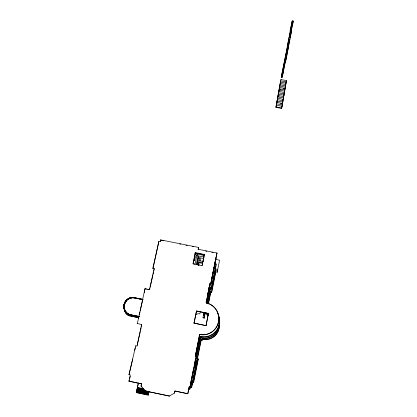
<?xml version="1.0" encoding="UTF-8"?>
<svg xmlns="http://www.w3.org/2000/svg" width="417" height="417" viewBox="0 0 417 417"><rect width="100%" height="100%" fill="white"/><g stroke="black" fill="none" stroke-linecap="round" stroke-linejoin="round"><path stroke-width="0.63" d="M217.309 270.951L215.777 270.643L215.797 271.931L217.309 272.233L217.622 269.387L215.073 268.876M217.622 269.387L217.309 272.233M124.261 307.006C125.011 306.855 122.833 306.318 124.433 306.641M124.704 304.618C124.891 305.333 123.307 303.691 124.626 304.947M123.969 306.365L124.412 306.818L123.792 306.349M124.068 304.274L123.985 304.645M137.401 387.445L136.63 392.699L148.369 395.207L148.911 391.553L137.136 389.04L138.345 383.061M148.978 391.209L148.431 394.941L136.667 392.439L137.157 389.03M280.521 81.633L275.924 107.357L281.631 108.404L286.422 80.559L280.928 79.569L280.839 79.955M286.422 80.559L285.437 86.183L285.53 85.808L279.995 84.802L279.906 85.183M285.53 85.808L284.759 90.171L284.853 89.796L279.281 88.785L279.197 89.16L281.048 89.499M284.853 89.796L283.841 95.566L283.935 95.196L278.316 94.169L278.233 94.544L279.755 86.121L285.306 87.132L285.212 87.507M283.935 95.196L283.143 99.673L283.237 99.309L277.586 98.271L277.498 98.641M283.237 99.309L282.2 105.23L282.293 104.865L276.591 103.823L276.507 104.187M281.631 108.404L282.293 104.865M281.251 77.281L284.363 61.706L285.254 61.867L283.153 72.985L282.132 77.442L281.251 77.281L287.495 46.193L288.595 46.386L286.479 57.593L285.384 62.388L284.295 62.19L287.495 46.193M280.928 79.569L279.671 86.501L279.755 86.121M287.365 46.058L290.441 30.696L291.566 30.894L289.612 41.236L288.475 46.256L287.365 46.058L290.441 30.696M278.316 94.169L277.008 101.404L277.091 101.034L282.768 102.076L282.674 102.441M291.243 25.958L292.208 20.85L293.271 21.038L292.307 26.141L291.243 25.958L290.086 31.181L292.208 20.85M275.924 107.357L277.091 101.034M282.132 77.442L284.092 67.085M291.968 26.959L291.254 30.733L293.271 21.038M285.384 62.388L287.36 51.948M288.475 46.256L289.799 39.24M290.044 37.968L290.284 36.691M193.321 382.603L198.07 358.917L198.351 358.959L193.67 382.295L193.321 382.603L192.404 382.405L192.769 382.108L191.726 387.294L191.346 387.674L190.074 387.398M219.191 323.394A13.928 13.662 -88 0 1 202.318 339.172L202.094 340.288L202.099 338.844A14.131 13.86 -87.9 0 0 219.222 322.836M211.622 291.368L210.731 291.186L210.825 292.192L211.695 292.369L211.622 291.368L215.777 270.643M211.695 292.369L215.797 271.931M206.029 325.687L208.437 313.412L196.511 310.962L194.025 323.112L206.029 325.687L208.437 313.412M217.617 270.044L219.587 260.198L215.897 259.463L215.87 257.831L211.68 278.613M208.656 288.84L208.875 287.777M205.253 312.422L204.314 318.15L203.215 317.921L203.006 317.264L203.897 312.839M206.17 301.6L206.42 300.339M207.437 295.304L208.073 292.155M208.708 289.012L208.964 287.751M195.417 355.493L199.232 336.582M204.033 312.75L203.715 315.429M209.032 287.72L208.5 290.362L208.443 289.904M189.203 386.971L190.016 387.143L189.203 386.971L187.843 393.705L174.973 390.953L174.431 393.106L174.859 391.031L187.765 393.794L189.203 386.564M199.738 334.444L195.323 356.639L199.738 334.444A16.143 15.872 -85.7 0 0 218.508 321.83A16.143 15.872 -85.7 0 0 206.123 302.799L210.09 283.153L210.887 283.518L210.09 283.153M209.511 304.05A16.101 15.83 -85.7 0 0 206.154 302.951L210.105 283.357M190.298 384.729L192.602 373.304M192.857 372.032L193.498 368.857M194.14 365.683L195.161 360.606M211.429 279.875L210.893 284.243L209.892 284.04M189.943 387.211L196.126 356.811L195.265 356.624M210.872 283.31L216.976 253.025L198.148 249.272L198.534 247.427L160.587 239.869L160.175 241.698L158.867 241.438L152.851 268.225L154.332 268.736L153.915 270.591M188.448 388.998L189.667 389.259L200.108 337.421A14.986 14.71 -87.2 0 0 219.274 321.872M204.314 318.15L204.121 317.499L205.154 312.39M206.999 303.206L210.163 287.516L211.315 287.751L211.398 288.83L210.262 288.6L210.163 287.516M216.976 253.025L210.387 286.192L209.152 285.942M210.893 284.243L215.886 259.421M190.543 386.205L191.054 383.676M196.141 358.406L197.158 353.35M197.476 351.781L200.374 337.389M207.593 301.527L209.959 289.758L210.913 289.951L216.079 264.029L214.812 263.779L214.812 264.3M191.033 384.125L190.084 388.842L189.667 389.259M190.757 383.864L191.95 384.12L192.326 383.786L197.366 358.693L195.886 358.396L196.204 358.448L200.363 337.78A14.767 14.491 -87.3 0 0 219.238 322.461M207.306 303.274L210.262 288.6M191.95 384.12L197.069 358.646M191.346 387.674L192.289 382.994M198.351 358.959L197.163 358.729L200.968 339.782L201.87 339.97M208.208 303.758L210.731 291.186M211.398 288.83L216.095 265.441L216.079 264.029M200.968 339.782L201.202 340.1L197.455 358.771L197.163 358.729M208.458 303.967L210.825 292.192M200.254 311.989L199.868 313.865A5.749 5.65 -83.2 0 0 195.63 314.715L195.609 314.799M194.082 323.217L196.511 310.962M198.32 265.113L198.972 261.975L202.73 262.726M198.591 265.176L198.972 261.975M198.164 258.248L200.071 258.634L199.634 260.734L203.428 261.495M198.857 265.228L199.107 264.018M200.097 261.157L200.071 258.634M202.073 265.493L204.346 254.469L195.344 252.671L193.04 263.674L202.115 265.738L204.346 254.469M194.974 264.295L197.21 253.614L194.791 253.129M198.528 253.056L198.263 254.313L204.554 255.569M196.24 264.55L198.049 255.882L198.341 257.503L196.918 264.342M197.231 264.482L198.252 259.562M195.344 252.671L193.097 263.93L194.301 264.17M194.181 260.286L194.927 256.736M194.499 260.761L195.406 256.419M148.89 391.558L148.947 391.287M137.12 389.29L169.38 396.056L144.537 390.849L140.972 385.913L141.618 383.817L141.285 385.339M138.418 383.041L137.375 387.456L143.464 388.759M141.415 383.88L128.916 381.201L130.297 375.019L128.989 374.737L135.702 345.849M153.018 268.47L158.867 241.438M132.747 359.021L128.989 374.737M134.717 350.244L135.28 347.731M152.851 268.225L154.17 268.496L149.442 289.586L144.991 288.673L137.334 323.618M128.916 381.201L129.426 379.918M129.703 378.683L130.255 376.217M137.141 345.49L140.268 331.531M140.55 330.264L141.118 327.726M141.405 326.454L141.629 324.452L136.995 346.126L135.489 345.808M149.62 289.773L149.896 288.538M150.172 287.297L152.81 275.543M153.086 274.303L153.638 271.827M160.456 241.401L160.587 239.869M290.404 36.055L291.566 30.894M137.521 316.456L137.162 316.044L137.693 316.487M141.368 299.458L141.029 298.963L141.54 299.489M138.903 316.409L139.257 316.816M138.475 318.562L139.049 316.034M139.33 314.772L139.903 312.244M140.19 310.978L142.755 299.609M144.324 292.656L144.991 288.673M280.61 81.252L280.693 80.867L286.198 81.862L286.104 82.248M280.375 82.556L280.464 82.175L285.979 83.171L285.885 83.556M287.475 51.338L288.595 46.386M132.064 315.174L132.491 315.408M136.192 298.39L135.827 297.894L136.364 298.426M134.05 315.737L133.669 315.32L134.227 315.768M137.918 298.744L137.558 298.254L138.09 298.781M135.588 315.721L135.958 316.128M139.466 298.645L139.815 299.135M280.141 83.864L280.229 83.483L285.754 84.489L285.661 84.87M279.432 87.831L279.52 87.45L285.077 88.461L284.983 88.837L283.133 88.503M284.206 66.475L285.254 61.867M278.718 91.839L278.801 91.464L284.394 92.485L284.3 92.861M278.957 90.499L279.041 90.124L284.623 91.141L284.53 91.516M278.473 93.189L278.561 92.814L284.165 93.841L284.071 94.211M132.997 297.545C133.612 297.347 133.414 297.967 133.742 297.889M129.056 314.496L129.849 314.861M130.318 314.814L130.756 315.049M134.472 298.04L134.097 297.54L134.644 298.072M277.743 97.27L277.831 96.9L283.471 97.932L283.378 98.303M277.253 100.017L277.336 99.653L283.002 100.69L282.908 101.055M276.758 102.79L276.841 102.426L282.533 103.468L282.439 103.833L280.547 103.484M276.257 105.59L276.341 105.225L282.054 106.272L281.965 106.632M283.612 96.932L283.706 96.562L278.076 95.535L277.988 95.905L279.239 96.134M206.551 313.026L206.128 314.246L208.213 315.414L207.426 314.866M124.647 302.653C124.527 301.882 125.871 303.732 124.819 302.309M125.428 302.706L125.277 303.008M129.656 314.819L129.14 314.335M128.113 313.793L127.394 313.36M207.416 314.83L208.344 313.146L207.426 314.877M125.746 300.86C125.898 300.537 127.545 301.856 125.845 300.709M126.487 312.625L125.783 312.093M127.341 299.495C127.784 298.833 128.394 300.381 127.216 299.364M190.173 385.365L190.6 384.99L195.886 358.75L195.547 358.698M124.667 310.368L125.454 310.853L124.834 310.3M128.055 299.599L127.362 299.229L127.92 299.682M128.983 298.249C130.964 298.885 127.925 298.019 129.817 298.582M129.765 298.41L129.51 298.718M169.25 396.15L174.546 393.022M148.426 394.696L136.724 392.168M148.468 394.435L136.76 391.907M148.504 394.174L136.797 391.646M148.541 393.914L136.833 391.386M148.582 393.653L136.87 391.125M148.619 393.393L136.906 390.865M148.775 392.345L137.052 389.817M148.812 392.084L137.089 389.556M124.021 308.616C123.74 308.1 125.126 309.518 124.084 308.783M124.172 308.387L124.636 308.658L124.547 309.049M137.193 388.769L144.616 390.359M137.209 388.514L144.037 389.963M137.266 388.243L144.073 389.702M137.282 387.987L144.11 389.442M137.339 387.716L143.531 389.045M130.943 297.571L131.746 297.999M130.99 297.743L131.308 297.498M140.972 385.913L141.889 386.83M123.771 306.547L124.433 306.975M124.636 308.658L124.714 308.981M131.741 297.821L131.423 298.061M139.257 316.685L129.197 314.595A9.012 8.721 -56.9 0 1 123.964 304.462L124.647 304.77L124.005 304.467A9.012 8.721 -56.9 0 1 133.164 297.321L142.536 299.255M288.481 41.033L289.612 41.236M285.374 57.395L286.479 57.593M282.257 72.824L283.153 72.985M276.007 106.992L281.725 108.045M160.727 240.182L163.881 240.812M179.654 243.95L180.915 244.2M185.961 245.206L187.223 245.462M192.273 246.463L193.535 246.718M205.654 251.044L206.9 251.295M211.872 252.285L213.113 252.535M216.976 253.301L216.84 252.999M195.401 252.952L204.382 254.745M195.135 254.792L196.918 255.147M196.788 255.626L204.273 257.127M198.341 257.503L203.439 258.519M197.262 260.781L198.523 261.037M199.102 262.7L202.844 263.45M197.309 264.774L198.508 265.014M145.179 288.866L146.45 289.127M147.717 289.382L148.984 289.643M133.179 297.331A9.007 8.721 -56.9 0 0 123.979 304.478L124.177 304.504A8.788 8.507 -56.9 0 1 133.143 297.54L143.12 299.599M142.89 299.677L133.591 297.764A8.851 8.569 -57.1 0 0 124.553 304.785A8.851 8.569 -57.1 0 0 129.697 314.741L139.054 316.68M196.563 311.098L208.458 313.542M203.006 317.264L204.121 317.499M194.025 323.112L206.003 325.588M139.314 316.472L129.275 314.387A8.788 8.507 -56.9 0 1 124.172 304.504M124.412 306.683A7.991 7.735 -57.5 0 0 129.098 315.711L138.381 317.634M129.098 315.711L138.58 317.744M137.125 323.514L141.827 324.551M201.202 340.1L202.094 340.288M196.204 358.448L197.366 358.693M129.15 381.148L141.618 383.817M125.173 302.778L124.719 302.466L125.329 302.857M127.274 313.495L128.029 313.954M126.017 312.119L126.606 312.489M123.995 308.418L124.652 308.815M129.134 298.155L129.666 298.629L129.202 298.317M133.143 297.54L133.57 297.853L133.174 297.535M132.987 297.368L133.419 297.868M142.598 387.815L144.735 390.771M200.108 337.421L200.363 337.78M202.099 338.844L202.318 339.172M197.21 253.614L197.408 254.714M207.155 303.044L207.218 303.409L207.15 303.076M198.148 249.272L198.195 249.559L198.534 247.427M209.084 294.167L209.511 291.353L209.558 291.806M215.375 260.839L215.386 261.433M218.748 316.456A15.679 15.398 -86.8 0 1 215.083 332.526A15.679 15.398 -86.8 0 1 199.326 336.399L199.045 335.993A15.924 15.643 -86.6 0 0 216.1 330.874A15.924 15.643 -86.6 0 0 217.486 312.839M210.043 304.301A16.101 15.83 -85.7 0 1 217.961 323.957A16.101 15.83 -85.7 0 1 199.785 334.517M194.609 323.462A5.749 5.65 -83.2 0 1 193.999 322.675M129.322 315.825A7.975 7.715 -57.6 0 1 124.657 310.524M133.159 297.55A8.788 8.507 -56.9 0 0 124.193 304.519A8.788 8.507 -56.9 0 0 129.296 314.397L129.234 314.59A9.007 8.721 -56.9 0 1 123.979 304.478M196.235 363.207L195.709 365.829L196.235 363.207M148.676 393.122L136.917 390.609L148.676 393.122M148.718 392.861L136.953 390.348L148.718 392.861M148.754 392.6L136.99 390.088L148.754 392.6"/></g></svg>
